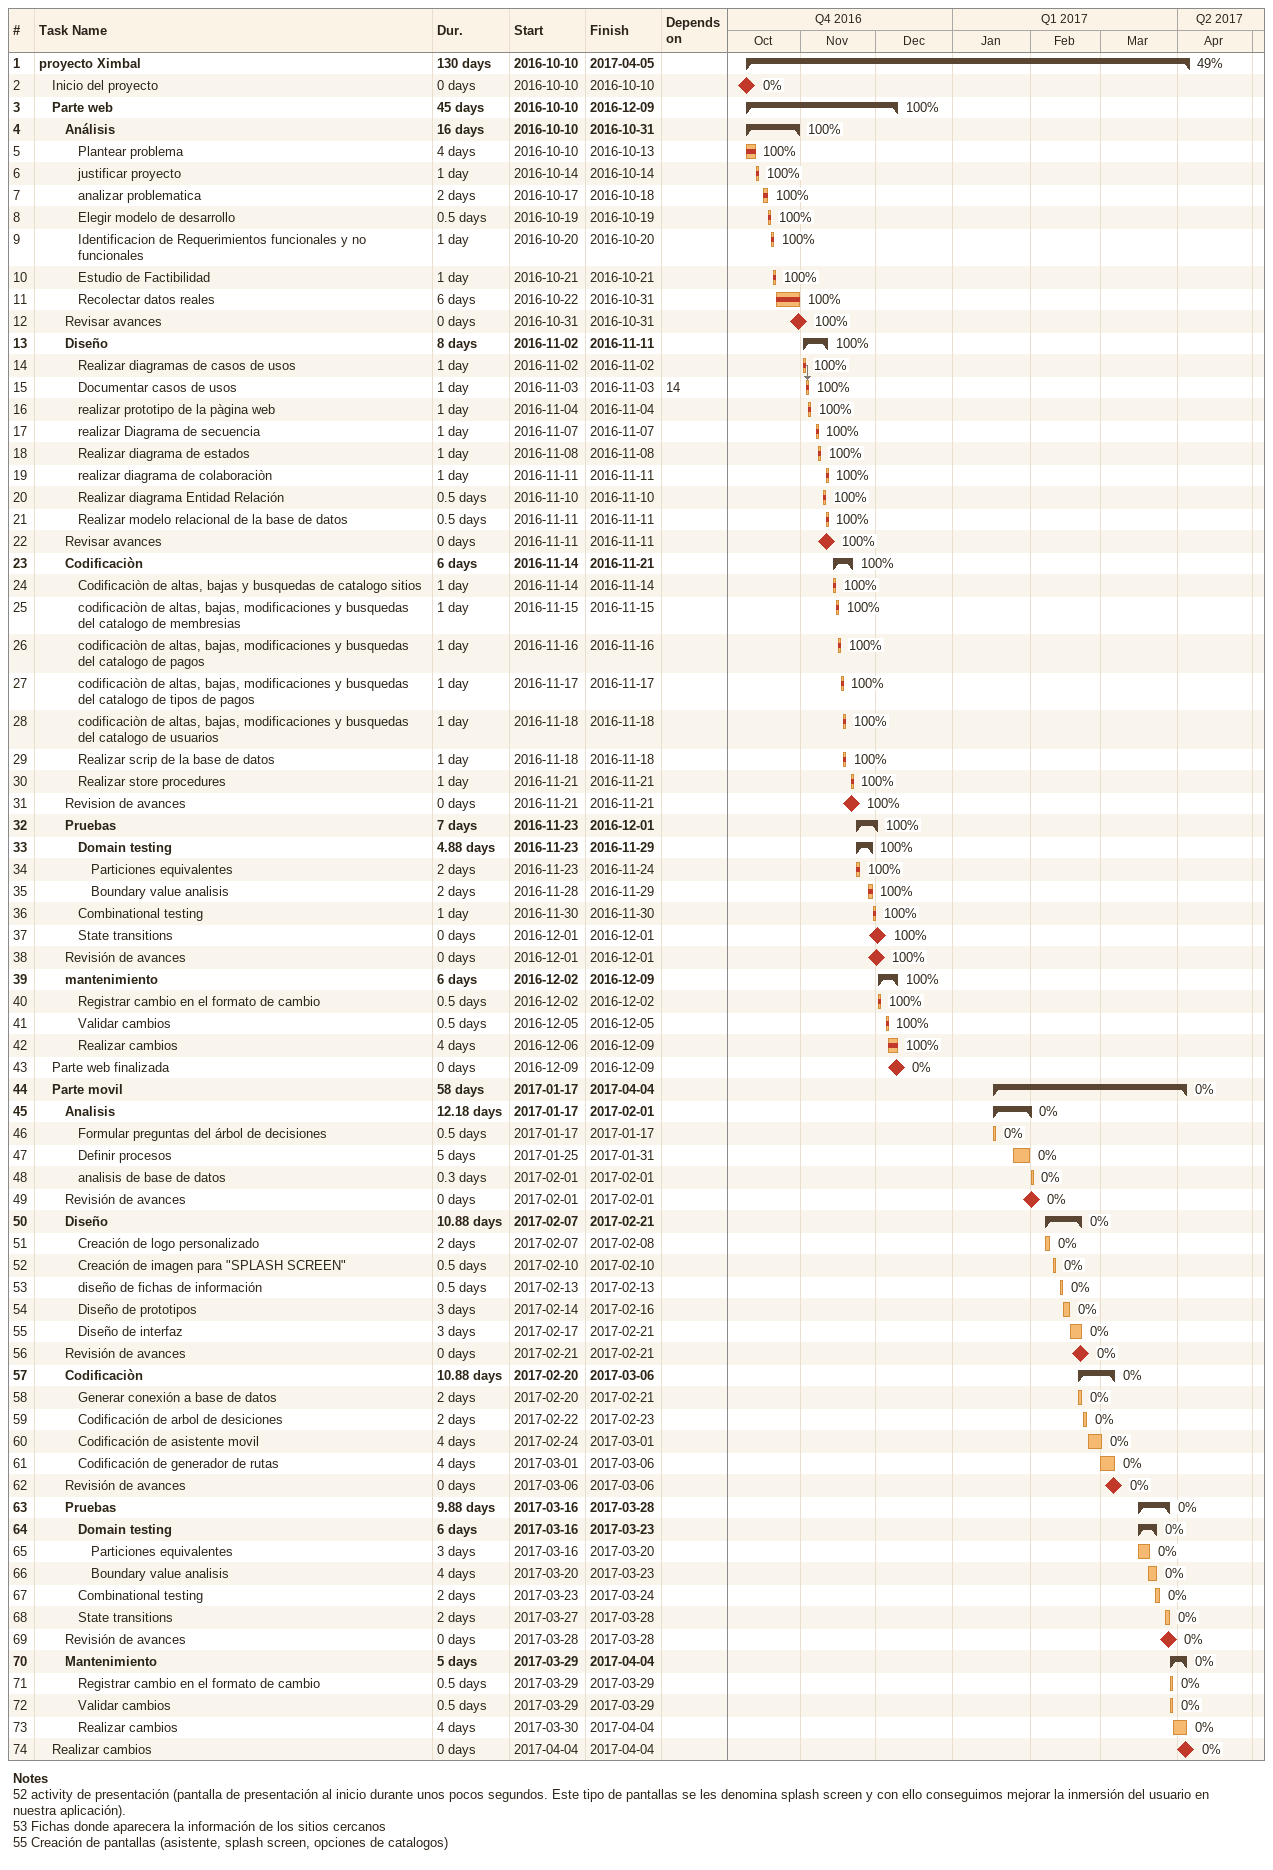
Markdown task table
| ID | Level | Task | Duration | Start | Finish | Predecessors | % complete |
|---|---|---|---|---|---|---|---|
| 1 | 1 | **proyecto Ximbal** | 130d | 2016-10-10 | 2017-04-05 |  | 49 |
| 2 | 2 | Inicio del proyecto | 0d | 2016-10-10 | 2016-10-10 |  | 0 |
| 3 | 2 | **Parte web** | 45d | 2016-10-10 | 2016-12-09 |  | 100 |
| 4 | 3 | **Análisis** | 16d | 2016-10-10 | 2016-10-31 |  | 100 |
| 5 | 4 | Plantear problema | 4d | 2016-10-10 | 2016-10-13 |  | 100 |
| 6 | 4 | justificar proyecto | 1d | 2016-10-14 | 2016-10-14 |  | 100 |
| 7 | 4 | analizar problematica | 2d | 2016-10-17 | 2016-10-18 |  | 100 |
| 8 | 4 | Elegir modelo de desarrollo | 0.5d | 2016-10-19 | 2016-10-19 |  | 100 |
| 9 | 4 | Identificacion de Requerimientos funcionales y no funcionales | 1d | 2016-10-20 | 2016-10-20 |  | 100 |
| 10 | 4 | Estudio de Factibilidad | 1d | 2016-10-21 | 2016-10-21 |  | 100 |
| 11 | 4 | Recolectar datos reales | 6d | 2016-10-22 | 2016-10-31 |  | 100 |
| 12 | 3 | Revisar avances | 0d | 2016-10-31 | 2016-10-31 |  | 100 |
| 13 | 3 | **Diseño** | 8d | 2016-11-02 | 2016-11-11 |  | 100 |
| 14 | 4 | Realizar diagramas de casos de usos | 1d | 2016-11-02 | 2016-11-02 |  | 100 |
| 15 | 4 | Documentar casos de usos | 1d | 2016-11-03 | 2016-11-03 | 14 | 100 |
| 16 | 4 | realizar prototipo de la pàgina web | 1d | 2016-11-04 | 2016-11-04 |  | 100 |
| 17 | 4 | realizar Diagrama de secuencia | 1d | 2016-11-07 | 2016-11-07 |  | 100 |
| 18 | 4 | Realizar diagrama de estados | 1d | 2016-11-08 | 2016-11-08 |  | 100 |
| 19 | 4 | realizar diagrama de colaboraciòn | 1d | 2016-11-11 | 2016-11-11 |  | 100 |
| 20 | 4 | Realizar diagrama Entidad Relación | 0.5d | 2016-11-10 | 2016-11-10 |  | 100 |
| 21 | 4 | Realizar modelo relacional de la base de datos | 0.5d | 2016-11-11 | 2016-11-11 |  | 100 |
| 22 | 3 | Revisar avances | 0d | 2016-11-11 | 2016-11-11 |  | 100 |
| 23 | 3 | **Codificaciòn** | 6d | 2016-11-14 | 2016-11-21 |  | 100 |
| 24 | 4 | Codificaciòn de altas, bajas y busquedas de catalogo sitios | 1d | 2016-11-14 | 2016-11-14 |  | 100 |
| 25 | 4 | codificaciòn de altas, bajas, modificaciones y busquedas del catalogo de membresias | 1d | 2016-11-15 | 2016-11-15 |  | 100 |
| 26 | 4 | codificaciòn de altas, bajas, modificaciones y busquedas del catalogo de pagos | 1d | 2016-11-16 | 2016-11-16 |  | 100 |
| 27 | 4 | codificaciòn de altas, bajas, modificaciones y busquedas del catalogo de tipos de pagos | 1d | 2016-11-17 | 2016-11-17 |  | 100 |
| 28 | 4 | codificaciòn de altas, bajas, modificaciones y busquedas del catalogo de usuarios | 1d | 2016-11-18 | 2016-11-18 |  | 100 |
| 29 | 4 | Realizar scrip de la base de datos | 1d | 2016-11-18 | 2016-11-18 |  | 100 |
| 30 | 4 | Realizar store procedures | 1d | 2016-11-21 | 2016-11-21 |  | 100 |
| 31 | 3 | Revision de avances | 0d | 2016-11-21 | 2016-11-21 |  | 100 |
| 32 | 3 | **Pruebas** | 7d | 2016-11-23 | 2016-12-01 |  | 100 |
| 33 | 4 | **Domain testing** | 4.88d | 2016-11-23 | 2016-11-29 |  | 100 |
| 34 | 5 | Particiones equivalentes | 2d | 2016-11-23 | 2016-11-24 |  | 100 |
| 35 | 5 | Boundary value analisis | 2d | 2016-11-28 | 2016-11-29 |  | 100 |
| 36 | 4 | Combinational testing | 1d | 2016-11-30 | 2016-11-30 |  | 100 |
| 37 | 4 | State transitions | 0d | 2016-12-01 | 2016-12-01 |  | 100 |
| 38 | 3 | Revisión de avances | 0d | 2016-12-01 | 2016-12-01 |  | 100 |
| 39 | 3 | **mantenimiento** | 6d | 2016-12-02 | 2016-12-09 |  | 100 |
| 40 | 4 | Registrar cambio en el formato de cambio | 0.5d | 2016-12-02 | 2016-12-02 |  | 100 |
| 41 | 4 | Validar cambios | 0.5d | 2016-12-05 | 2016-12-05 |  | 100 |
| 42 | 4 | Realizar cambios | 4d | 2016-12-06 | 2016-12-09 |  | 100 |
| 43 | 2 | Parte web finalizada | 0d | 2016-12-09 | 2016-12-09 |  | 0 |
| 44 | 2 | **Parte movil** | 58d | 2017-01-17 | 2017-04-04 |  | 0 |
| 45 | 3 | **Analisis** | 12.18d | 2017-01-17 | 2017-02-01 |  | 0 |
| 46 | 4 | Formular preguntas del árbol de decisiones | 0.5d | 2017-01-17 | 2017-01-17 |  | 0 |
| 47 | 4 | Definir procesos | 5d | 2017-01-25 | 2017-01-31 |  | 0 |
| 48 | 4 | analisis de base de datos | 0.3d | 2017-02-01 | 2017-02-01 |  | 0 |
| 49 | 3 | Revisión de avances | 0d | 2017-02-01 | 2017-02-01 |  | 0 |
| 50 | 3 | **Diseño** | 10.88d | 2017-02-07 | 2017-02-21 |  | 0 |
| 51 | 4 | Creación de logo personalizado | 2d | 2017-02-07 | 2017-02-08 |  | 0 |
| 52 | 4 | Creación de imagen para "SPLASH SCREEN" | 0.5d | 2017-02-10 | 2017-02-10 |  | 0 |
| 53 | 4 | diseño de fichas de información | 0.5d | 2017-02-13 | 2017-02-13 |  | 0 |
| 54 | 4 | Diseño de prototipos | 3d | 2017-02-14 | 2017-02-16 |  | 0 |
| 55 | 4 | Diseño de interfaz | 3d | 2017-02-17 | 2017-02-21 |  | 0 |
| 56 | 3 | Revisión de avances | 0d | 2017-02-21 | 2017-02-21 |  | 0 |
| 57 | 3 | **Codificaciòn** | 10.88d | 2017-02-20 | 2017-03-06 |  | 0 |
| 58 | 4 | Generar conexión a base de datos | 2d | 2017-02-20 | 2017-02-21 |  | 0 |
| 59 | 4 | Codificación de arbol de desiciones | 2d | 2017-02-22 | 2017-02-23 |  | 0 |
| 60 | 4 | Codificación de asistente movil | 4d | 2017-02-24 | 2017-03-01 |  | 0 |
| 61 | 4 | Codificación de generador de rutas | 4d | 2017-03-01 | 2017-03-06 |  | 0 |
| 62 | 3 | Revisión de avances | 0d | 2017-03-06 | 2017-03-06 |  | 0 |
| 63 | 3 | **Pruebas** | 9.88d | 2017-03-16 | 2017-03-28 |  | 0 |
| 64 | 4 | **Domain testing** | 6d | 2017-03-16 | 2017-03-23 |  | 0 |
| 65 | 5 | Particiones equivalentes | 3d | 2017-03-16 | 2017-03-20 |  | 0 |
| 66 | 5 | Boundary value analisis | 4d | 2017-03-20 | 2017-03-23 |  | 0 |
| 67 | 4 | Combinational testing | 2d | 2017-03-23 | 2017-03-24 |  | 0 |
| 68 | 4 | State transitions | 2d | 2017-03-27 | 2017-03-28 |  | 0 |
| 69 | 3 | Revisión de avances | 0d | 2017-03-28 | 2017-03-28 |  | 0 |
| 70 | 3 | **Mantenimiento** | 5d | 2017-03-29 | 2017-04-04 |  | 0 |
| 71 | 4 | Registrar cambio en el formato de cambio | 0.5d | 2017-03-29 | 2017-03-29 |  | 0 |
| 72 | 4 | Validar cambios | 0.5d | 2017-03-29 | 2017-03-29 |  | 0 |
| 73 | 4 | Realizar cambios | 4d | 2017-03-30 | 2017-04-04 |  | 0 |
| 74 | 2 | Realizar cambios | 0d | 2017-04-04 | 2017-04-04 |  | 0 |

Notes
- 52: activity de presentación (pantalla de presentación al inicio durante unos pocos segundos. Este tipo de pantallas se les denomina splash screen y con ello conseguimos mejorar la inmersión del usuario en nuestra aplicación).
- 53: Fichas donde aparecera la información de los sitios cercanos
- 55: Creación de pantallas (asistente, splash screen, opciones de catalogos)
